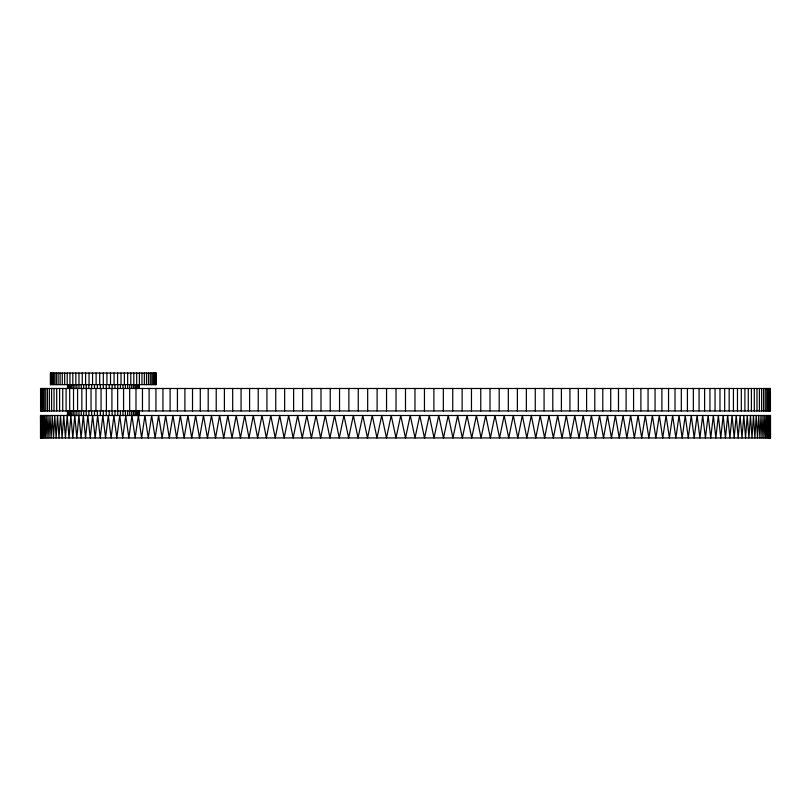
<?xml version="1.0" encoding="UTF-8"?>
<svg xmlns="http://www.w3.org/2000/svg" width="811" height="811" viewBox="0 0 811 811"><rect width="100%" height="100%" fill="white"/><g stroke="black" fill="none" stroke-linecap="round" stroke-linejoin="round"><path stroke-width="1.22" d="M40.945 435.456L40.925 437.95L40.732 415.496L40.611 437.95L40.611 415.496L770.45 415.496L770.45 437.95L40.55 437.95L40.55 415.496L40.732 437.95L40.925 415.496L41.168 437.95L41.483 415.496L41.848 437.95L42.284 415.496L42.78 437.95L43.338 415.496L43.956 437.95L44.635 415.496L45.375 437.95L46.176 415.496L47.038 437.95L47.971 415.496L48.954 437.95L49.998 415.496L51.103 437.95L52.269 415.496L53.496 437.95L54.783 415.496L56.131 437.95L57.53 415.496L59 437.95L60.521 415.496L62.102 437.95L63.745 415.496L65.438 437.95L67.191 415.496L69.006 437.95L70.881 415.496L72.808 437.95L74.794 415.496L76.832 437.95L78.931 415.496L81.08 437.95L83.29 415.496L85.55 437.95L87.862 415.496L90.234 437.95L92.657 415.496L95.13 437.95L97.665 415.496L100.24 437.95L102.875 415.496L105.562 437.95L108.299 415.496L111.087 437.95L113.925 415.496L116.804 437.95L119.744 415.496L122.725 437.95L125.756 415.496L128.837 437.95L131.96 415.496L135.133 437.95L138.357 415.496L141.621 437.95L144.926 415.496L148.281 437.95L151.677 415.496L155.114 437.95L158.601 415.496L162.119 437.95L165.687 415.496L169.296 437.95L172.936 415.496L176.626 437.95L180.356 415.496L184.117 437.95L187.919 415.496L191.751 437.95L195.623 415.496L199.536 437.95L203.48 415.496L207.464 437.95L211.478 415.496L215.523 437.95L219.599 415.496L223.704 437.95L227.85 415.496L232.017 437.95L236.224 415.496L240.451 437.95L244.709 415.496L248.987 437.95L253.306 415.496L257.634 437.95L262.004 415.496L266.383 437.95L270.793 415.496L275.233 437.95L279.683 415.496L284.164 437.95L288.655 415.496L293.176 437.95L297.708 415.496L302.26 437.95L306.832 415.496L311.424 437.95L316.026 415.496L320.649 437.95L325.282 415.496L329.935 437.95L334.588 415.496L339.262 437.95L343.945 415.496L348.639 437.95L353.343 415.496L358.056 437.95L362.781 415.496L367.505 437.95L372.249 415.496L376.983 437.95L381.728 415.496L386.482 437.95L391.226 415.496L395.991 437.95L400.746 415.496L405.5 437.95L410.254 415.496L415.009 437.95L419.774 415.496L424.518 437.95L429.272 415.496L434.017 437.95L438.751 415.496L443.495 437.95L448.219 415.496L452.943 437.95L457.657 415.496L462.361 437.95L467.055 415.496L471.738 437.95L476.412 415.496L481.065 437.95L485.718 415.496L490.351 437.95L494.974 415.496L499.576 437.95L504.168 415.496L508.74 437.95L513.292 415.496L517.823 437.95L522.345 415.496L526.836 437.95L531.317 415.496L535.767 437.95L540.207 415.496L544.617 437.95L548.996 415.496L553.366 437.95L557.694 415.496L562.013 437.95L566.291 415.496L570.549 437.95L574.776 415.496L578.983 437.95L583.15 415.496L587.296 437.95L591.401 415.496L595.477 437.95L599.522 415.496L603.536 437.95L607.52 415.496L611.464 437.95L615.377 415.496L619.249 437.95L623.081 415.496L626.883 437.95L630.644 415.496L634.374 437.95L638.064 415.496L641.704 437.95L645.313 415.496L648.881 437.95L652.399 415.496L655.886 437.95L659.323 415.496L662.719 437.95L666.074 415.496L669.379 437.95L672.643 415.496L675.867 437.95L679.04 415.496L682.163 437.95L685.244 415.496L688.275 437.95L691.256 415.496L694.196 437.95L697.075 415.496L699.913 437.95L702.701 415.496L705.438 437.95L708.125 415.496L710.76 437.95L713.335 415.496L715.87 437.95L718.343 415.496L720.766 437.95L723.138 415.496L725.45 437.95L727.71 415.496L729.92 437.95L732.069 415.496L734.168 437.95L736.206 415.496L738.192 437.95L740.119 415.496L741.994 437.95L743.809 415.496L745.562 437.95L747.255 415.496L748.898 437.95L750.479 415.496L752 437.95L753.47 415.496L754.869 437.95L756.217 415.496L757.504 437.95L758.731 415.496L759.897 437.95L761.002 415.496L762.046 437.95L763.029 415.496L763.962 437.95L764.824 415.496L765.625 437.95L766.365 415.496L767.044 437.95L767.662 415.496L768.22 437.95L768.716 415.496L769.152 437.95L769.517 415.496L769.832 437.95L770.075 415.496L770.268 437.95L770.389 415.496L770.45 437.95L770.268 415.496L770.075 437.95L770.055 435.456M770.389 437.95L770.45 415.496M156.209 373.05L50.424 373.05L50.424 384.617L156.209 384.617L156.087 373.05M770.176 388.489L770.176 410.944M769.69 388.489L769.69 410.944M768.95 388.489L768.95 410.944M767.966 388.489L767.966 410.944M766.74 388.489L766.74 410.944M765.27 388.489L765.27 410.944M763.557 388.489L763.557 410.944M761.61 388.489L761.61 410.944M759.41 388.489L759.41 410.944M756.977 388.489L756.977 410.944M754.311 388.489L754.311 410.944M751.402 388.489L751.402 410.944M748.269 388.489L748.269 410.944M744.903 388.489L744.903 410.944M741.305 388.489L741.305 410.944M737.473 388.489L737.473 410.944M733.428 388.489L733.428 410.944M729.16 388.489L729.16 410.944M724.669 388.489L724.669 410.944M719.975 388.489L719.975 410.944M715.059 388.489L715.059 410.944M709.939 388.489L709.939 410.944M704.607 388.489L704.607 410.944M699.082 388.489L699.082 410.944M693.354 388.489L693.354 410.944M687.424 388.489L687.424 410.944M681.321 388.489L681.321 410.944M675.016 388.489L675.016 410.944M668.538 388.489L668.538 410.944M661.888 388.489L661.888 410.944M655.055 388.489L655.055 410.944M648.06 388.489L648.06 410.944M640.893 388.489L640.893 410.944M633.573 388.489L633.573 410.944M626.102 388.489L626.102 410.944M618.479 388.489L618.479 410.944M610.713 388.489L610.713 410.944M602.806 388.489L602.806 410.944M594.777 388.489L594.777 410.944M586.606 388.489L586.606 410.944M578.324 388.489L578.324 410.944M569.92 388.489L569.92 410.944M561.405 388.489L561.405 410.944M552.788 388.489L552.788 410.944M544.069 388.489L544.069 410.944M535.26 388.489L535.26 410.944M526.359 388.489L526.359 410.944M517.377 388.489L517.377 410.944M508.325 388.489L508.325 410.944M499.191 388.489L499.191 410.944M490.006 388.489L490.006 410.944M480.761 388.489L480.761 410.944M471.465 388.489L471.465 410.944M462.128 388.489L462.128 410.944M452.741 388.489L452.741 410.944M443.333 388.489L443.333 410.944M433.895 388.489L433.895 410.944M424.447 388.489L424.447 410.944M414.979 388.489L414.979 410.944M405.5 388.489L405.5 410.944M396.021 388.489L396.021 410.944M386.553 388.489L386.553 410.944M377.105 388.489L377.105 410.944M367.667 388.489L367.667 410.944M358.259 388.489L358.259 410.944M348.872 388.489L348.872 410.944M339.535 388.489L339.535 410.944M330.239 388.489L330.239 410.944M320.994 388.489L320.994 410.944M311.809 388.489L311.809 410.944M302.675 388.489L302.675 410.944M293.623 388.489L293.623 410.944M284.641 388.489L284.641 410.944M275.74 388.489L275.74 410.944M266.931 388.489L266.931 410.944M258.212 388.489L258.212 410.944M249.595 388.489L249.595 410.944M241.08 388.489L241.08 410.944M232.676 388.489L232.676 410.944M224.394 388.489L224.394 410.944M216.223 388.489L216.223 410.944M208.194 388.489L208.194 410.944M200.287 388.489L200.287 410.944M192.521 388.489L192.521 410.944M184.898 388.489L184.898 410.944M177.427 388.489L177.427 410.944M170.107 388.489L170.107 410.944M162.94 388.489L162.94 410.944M155.945 388.489L155.945 410.944M155.712 373.05L155.712 384.617M155.104 373.05L155.104 384.617M154.242 373.05L154.242 384.617M153.147 373.05L153.147 384.617M151.829 373.05L151.829 384.617M150.278 373.05L150.278 384.617M149.112 388.489L149.112 410.944M148.504 373.05L148.504 384.617M146.527 373.05L146.527 384.617M144.348 373.05L144.348 384.617M142.462 388.489L142.462 410.944M141.966 373.05L141.966 384.617M139.411 373.05L139.411 384.617M139.249 384.617L139.249 388.327M139.249 410.619L139.249 415.577M139.127 384.617L139.127 388.327M139.127 410.619L139.127 415.577M138.762 384.617L138.762 388.327M138.762 410.619L138.762 415.577M138.154 384.617L138.154 388.327M138.154 410.619L138.154 415.577M137.302 384.617L137.302 388.327M137.302 410.619L137.302 415.577M136.694 373.05L136.694 384.617M136.218 384.617L136.218 388.327M136.218 410.619L136.218 415.577M135.984 388.489L135.984 410.944M134.92 384.617L134.92 388.327M134.92 410.619L134.92 415.577M133.815 373.05L133.815 384.617M133.399 384.617L133.399 388.327M133.399 410.619L133.399 415.577M131.676 384.617L131.676 388.327M131.676 410.619L131.676 415.577M130.794 373.05L130.794 384.617M129.75 384.617L129.75 388.327M129.75 410.619L129.75 415.577M129.679 388.489L129.679 410.944M127.651 373.05L127.651 388.327M127.651 410.619L127.651 415.577M125.391 384.617L125.391 388.327M125.391 410.619L125.391 415.577M124.387 373.05L124.387 384.617M123.576 388.489L123.576 410.944M122.968 384.617L122.968 388.327M122.968 410.619L122.968 415.577M121.032 373.05L121.032 384.617M120.413 384.617L120.413 388.327M120.413 410.619L120.413 415.577M117.747 384.617L117.747 388.327M117.747 410.619L117.747 415.577M117.585 373.05L117.585 384.617M117.646 388.489L117.646 410.944M114.98 384.617L114.98 388.327M114.98 410.619L114.98 415.577M114.077 373.05L114.077 384.617M112.141 384.617L112.141 388.327M112.141 410.619L112.141 415.577M111.918 388.489L111.918 410.944M110.519 373.05L110.519 384.617M109.232 384.617L109.232 388.327M109.232 410.619L109.232 415.577M106.92 373.05L106.92 384.617M106.393 388.489L106.393 410.944M106.282 384.617L106.282 388.327M106.282 410.619L106.282 415.577M103.311 373.05L103.311 388.327M103.311 410.619L103.311 415.577M101.061 388.489L101.061 410.944M100.351 384.617L100.351 388.327M100.351 410.619L100.351 415.577M99.702 373.05L99.702 384.617M97.401 384.617L97.401 388.327M97.401 410.619L97.401 415.577M96.114 373.05L96.114 384.617M95.941 388.489L95.941 410.944M94.492 384.617L94.492 388.327M94.492 410.619L94.492 415.577M92.555 373.05L92.555 384.617M91.643 384.617L91.643 388.327M91.643 410.619L91.643 415.577M91.025 388.489L91.025 410.944M89.048 373.05L89.048 384.617M88.875 384.617L88.875 388.327M88.875 410.619L88.875 415.577M86.331 388.489L86.331 410.944M86.209 384.617L86.209 388.327M86.209 410.619L86.209 415.577M85.601 373.05L85.601 384.617M83.665 384.617L83.665 388.327M83.665 410.619L83.665 415.577M82.246 373.05L82.246 384.617M81.84 388.489L81.84 410.944M81.242 384.617L81.242 388.327M81.242 410.619L81.242 415.577M78.981 373.05L78.981 388.327M78.981 410.619L78.981 415.577M77.572 388.489L77.572 410.944M76.873 384.617L76.873 388.327M76.873 410.619L76.873 415.577M75.839 373.05L75.839 384.617M74.957 384.617L74.957 388.327M74.957 410.619L74.957 415.577M73.527 388.489L73.527 410.944M73.233 384.617L73.233 388.327M73.233 410.619L73.233 415.577M72.818 373.05L72.818 384.617M71.713 384.617L71.713 388.327M71.713 410.619L71.713 415.577M70.405 384.617L70.405 388.327M70.405 410.619L70.405 415.577M69.939 373.05L69.939 384.617M69.695 388.489L69.695 410.944M69.33 384.617L69.33 388.327M69.33 410.619L69.33 415.577M68.479 384.617L68.479 388.327M68.479 410.619L68.479 415.577M67.871 384.617L67.871 388.327M67.871 410.619L67.871 415.577M67.506 384.617L67.506 388.327M67.506 410.619L67.384 415.577M67.212 373.05L67.212 384.617M66.096 388.489L66.096 410.944M64.657 373.05L64.657 384.617M62.731 388.489L62.731 410.944M62.285 373.05L62.285 384.617M60.105 373.05L60.105 384.617M59.598 388.489L59.598 410.944M58.128 373.05L58.128 384.617M56.689 388.489L56.689 410.944M56.354 373.05L56.354 384.617M54.803 373.05L54.803 384.617M54.023 388.489L54.023 410.944M53.475 373.05L53.475 384.617M52.38 373.05L52.38 384.617M51.529 373.05L51.529 384.617M51.59 388.489L51.59 410.944M50.921 373.05L50.921 384.617M50.546 373.05L50.546 384.617M49.39 388.489L49.39 410.944M47.443 388.489L47.443 410.944M45.73 388.489L45.73 410.944M44.26 388.489L44.26 410.944M43.034 388.489L43.034 410.944M42.05 388.489L42.05 410.944M41.31 388.489L41.31 410.944M40.824 388.489L40.824 410.944M40.55 415.496L40.55 437.95M770.43 388.489L40.57 388.489L40.57 410.944L770.43 410.944L770.43 388.489"/></g></svg>
